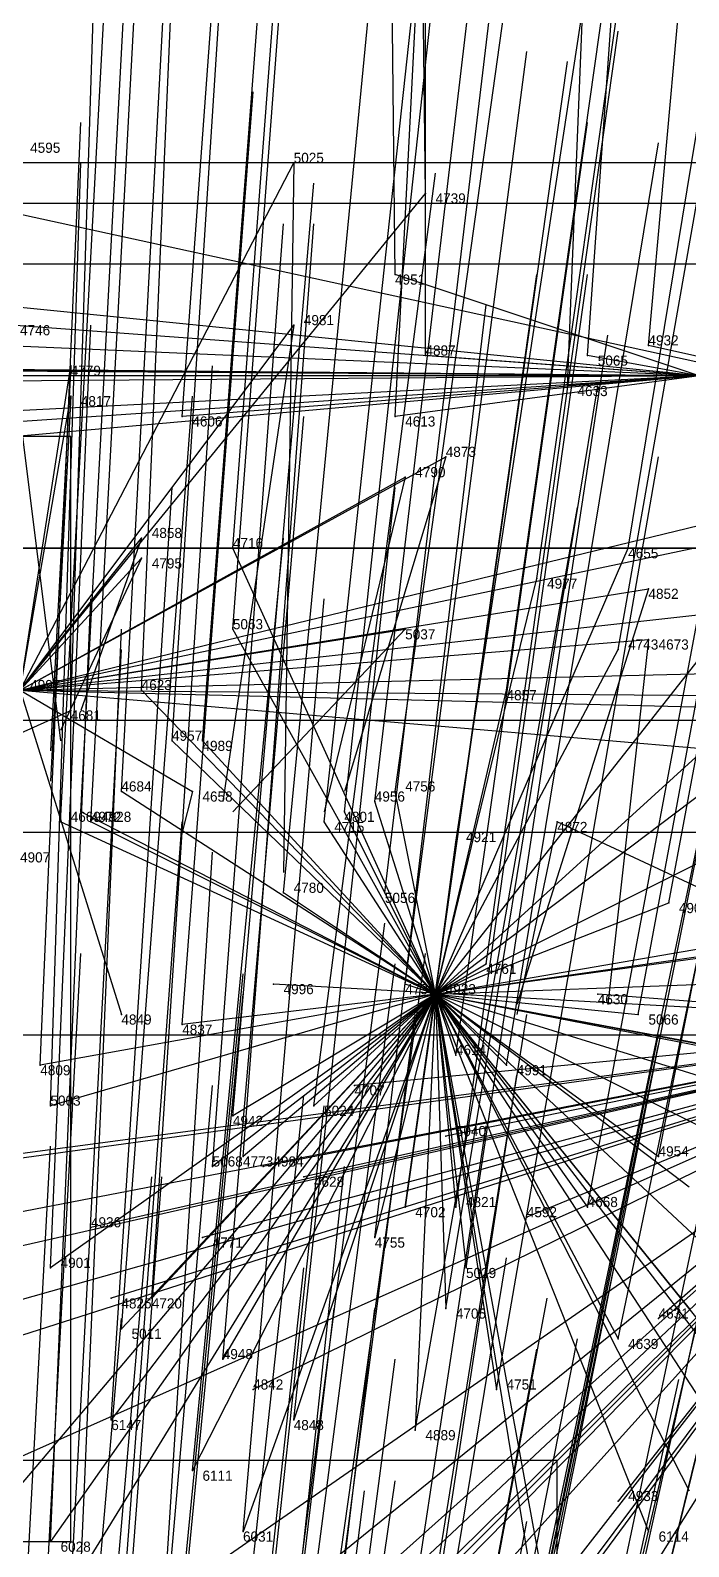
# Model space of a CAD drawing. Extents: x -0.5 to 0.59, y -0.5 to 0.59.
# Drawn here: x 0.017 to 0.082, y 0.3605 to 0.5101 of the extents above; entities that cross this region are included whole.
import ezdxf

# ---------------------------------------------------------------- set-up
doc = ezdxf.new("R2010")
doc.units = 0
for name, color, linetype in [('Clients', 3, 'CONTINUOUS'), ('Facilities', 3, 'CONTINUOUS'), ('Facilities_lines', 3, 'CONTINUOUS'), ('Min_max_boxes', 1, 'CONTINUOUS'), ('Normals', 1, 'CONTINUOUS'), ('Source_points', 5, 'CONTINUOUS'), ('Text', 3, 'CONTINUOUS')]:
    doc.layers.add(name, color=color, linetype=linetype)

msp = doc.modelspace()

# ---------------------------------------------------------------- linework, layer by layer
at = {"layer": 'Clients', "color": 5}
for p in [(0.043, 0.497, -1.25), (0.056, 0.494, -1.25), (0.053, 0.486, -1.222), (0.043, 0.481, -1.25), (0.078, 0.479, -1.214), (0.056, 0.478, -1.204), (0.072, 0.478, -1.208), (0.021, 0.477, -1.25), (0.07, 0.475, -1.2), (0.021, 0.474, -1.25), (0.032, 0.472, -1.182), (0.053, 0.472, -1.188), (0.058, 0.468, -1.25), (0.054, 0.466, -1.25), (0.028, 0.46, -1.25), (0.028, 0.458, -1.25), (0.037, 0.459, -1.151), (0.076, 0.459, -1.163), (0.067, 0.456, -1.152), (0.078, 0.455, -1.25), (0.037, 0.451, -1.132), (0.054, 0.451, -1.25), (0.075, 0.449, -1.139), (0.078, 0.45, -1.25), (0.028, 0.445, -1.115), (0.064, 0.445, -1.123), (0.021, 0.443, -1.108), (0.031, 0.44, -1.103), (0.034, 0.44, -1.103), (0.026, 0.435, -1.09), (0.033, 0.435, -1.25), (0.051, 0.434, -1.094), (0.053, 0.435, -1.097), (0.022, 0.433, -1.084), (0.048, 0.433, -1.089), (0.02, 0.432, -1.081), (0.023, 0.432, -1.082), (0.046, 0.432, -1.086), (0.069, 0.432, -1.25), (0.059, 0.43, -1.086), (0.042, 0.425, -1.069), (0.052, 0.425, -1.069), (0.08, 0.424, -1.078), (0.062, 0.418, -1.055), (0.041, 0.416, -1.25), (0.054, 0.416, -1.048), (0.073, 0.415, -1.25), (0.026, 0.413, -1.25), (0.077, 0.413, -1.05), (0.032, 0.412, -1.032), (0.059, 0.409, -1.033), (0.018, 0.408, -1.021), (0.064, 0.408, -1.032), (0.049, 0.406, -1.25), (0.019, 0.404, -1.011), (0.045, 0.404, -1.016), (0.037, 0.403, -1.011), (0.058, 0.401, -1.25), (0.035, 0.398, -0.999), (0.038, 0.399, -1.002), (0.04, 0.398, -1.25), (0.079, 0.399, -1.017), (0.044, 0.397, -1.25), (0.054, 0.394, -0.994), (0.059, 0.394, -0.997), (0.072, 0.394, -1.001), (0.023, 0.392, -1.25), (0.066, 0.393, -1.25), (0.034, 0.391, -1.25), (0.051, 0.391, -0.984), (0.019, 0.388, -0.972), (0.06, 0.388, -0.981), (0.025, 0.385, -1.25), (0.029, 0.385, -0.964), (0.058, 0.384, -0.97), (0.079, 0.383, -1.25), (0.026, 0.382, -0.957), (0.075, 0.381, -0.97), (0.036, 0.379, -0.952), (0.039, 0.376, -1.25), (0.063, 0.376, -0.954), (0.025, 0.373, -0.934), (0.043, 0.373, -0.939), (0.055, 0.372, -0.939), (0.033, 0.368, -0.923), (0.075, 0.365, -1.25), (0.038, 0.362, -0.909), (0.078, 0.362, -0.926), (0.019, 0.361, -0.903)]:
    msp.add_point(p, dxfattribs=at)
at = {"layer": 'Facilities', "color": 3}
msp.add_point((0.057, 0.415, -1.048), dxfattribs=at)
at = {"layer": 'Facilities_lines', "color": 3}
for p, q in [((0.016, 0.445, -1.25), (0.043, 0.497, -1.25)), ((0.016, 0.445, -1.25), (0.056, 0.494, -1.25)), ((0.199, 0.452, -1.236), (0.011, 0.493, -1.233)), ((0.083, 0.476, -1.208), (-0.026, 0.487, -1.22)), ((0.083, 0.476, -1.208), (-0.039, 0.485, -1.216)), ((0.083, 0.476, -1.208), (0.053, 0.486, -1.222)), ((0.016, 0.445, -1.25), (0.043, 0.481, -1.25)), ((0.083, 0.476, -1.208), (0.014, 0.479, -1.197)), ((0.199, 0.452, -1.236), (0.078, 0.479, -1.214)), ((0.083, 0.476, -1.208), (0.056, 0.478, -1.204)), ((0.083, 0.476, -1.208), (0.072, 0.478, -1.208)), ((0.083, 0.476, -1.208), (-0.067, 0.477, -1.205)), ((0.083, 0.476, -1.208), (-0.051, 0.475, -1.196)), ((0.083, 0.476, -1.208), (-0.044, 0.477, -1.199)), ((0.083, 0.476, -1.208), (-0.025, 0.477, -1.195)), ((0.083, 0.476, -1.208), (-0.009, 0.476, -1.19)), ((0.083, 0.476, -1.208), (0.004, 0.469, -1.173)), ((0.083, 0.476, -1.208), (0.005, 0.472, -1.18)), ((0.083, 0.476, -1.208), (0.009, 0.471, -1.178)), ((0.016, 0.445, -1.25), (0.021, 0.477, -1.25)), ((0.083, 0.476, -1.208), (0.032, 0.472, -1.182)), ((0.083, 0.476, -1.208), (0.053, 0.472, -1.188)), ((0.083, 0.476, -1.208), (0.07, 0.475, -1.2)), ((0.016, 0.445, -1.25), (0.021, 0.474, -1.25)), ((0.016, 0.445, -1.25), (0.115, 0.469, -1.25)), ((0.016, 0.445, -1.25), (0.058, 0.468, -1.25)), ((0.016, 0.445, -1.25), (0.125, 0.468, -1.25)), ((0.016, 0.445, -1.25), (0.054, 0.466, -1.25)), ((0.016, 0.445, -1.25), (0.16, 0.461, -1.25)), ((0.016, 0.445, -1.25), (0.028, 0.46, -1.25)), ((0.016, 0.445, -1.25), (0.028, 0.458, -1.25)), ((0.057, 0.415, -1.048), (0.037, 0.459, -1.151)), ((0.057, 0.415, -1.048), (0.076, 0.459, -1.163)), ((0.057, 0.415, -1.048), (0.09, 0.457, -1.164)), ((0.016, 0.445, -1.25), (0.078, 0.455, -1.25)), ((0.057, 0.415, -1.048), (0.067, 0.456, -1.152)), ((0.057, 0.415, -1.048), (0.102, 0.456, -1.167)), ((0.016, 0.445, -1.25), (0.054, 0.451, -1.25)), ((0.057, 0.415, -1.048), (0.037, 0.451, -1.132)), ((0.016, 0.445, -1.25), (0.078, 0.45, -1.25)), ((0.057, 0.415, -1.048), (0.075, 0.449, -1.139)), ((0.016, 0.445, -1.25), (0.14, 0.448, -1.25)), ((0.057, 0.415, -1.048), (0.098, 0.446, -1.141)), ((0.016, 0.445, -1.25), (0.133, 0.435, -1.25)), ((0.016, 0.445, -1.25), (0.033, 0.435, -1.25)), ((0.016, 0.445, -1.25), (0.026, 0.413, -1.25)), ((0.016, 0.445, -1.25), (0.149, 0.444, -1.25)), ((0.016, 0.445, -1.25), (0.096, 0.443, -1.25)), ((0.057, 0.415, -1.048), (0.028, 0.445, -1.115)), ((0.057, 0.415, -1.048), (0.064, 0.445, -1.123)), ((-0.041, 0.415, -1.044), (0.021, 0.443, -1.108)), ((0.057, 0.415, -1.048), (0.031, 0.44, -1.103)), ((0.057, 0.415, -1.048), (0.034, 0.44, -1.103)), ((0.057, 0.415, -1.048), (0.101, 0.437, -1.122)), ((0.057, 0.415, -1.048), (0.026, 0.435, -1.09)), ((0.057, 0.415, -1.048), (0.051, 0.434, -1.094)), ((0.057, 0.415, -1.048), (0.053, 0.435, -1.097)), ((0.057, 0.415, -1.048), (0.022, 0.433, -1.084)), ((0.057, 0.415, -1.048), (0.048, 0.433, -1.089)), ((0.057, 0.415, -1.048), (0.02, 0.432, -1.081)), ((0.057, 0.415, -1.048), (0.023, 0.432, -1.082)), ((0.057, 0.415, -1.048), (0.046, 0.432, -1.086)), ((0.112, 0.412, -1.25), (0.069, 0.432, -1.25)), ((0.057, 0.415, -1.048), (0.059, 0.43, -1.086)), ((0.057, 0.415, -1.048), (0.042, 0.425, -1.069)), ((0.057, 0.415, -1.048), (0.052, 0.425, -1.069)), ((0.057, 0.415, -1.048), (0.08, 0.424, -1.078)), ((0.057, 0.415, -1.048), (0.099, 0.421, -1.08)), ((0.057, 0.415, -1.048), (0.086, 0.42, -1.071)), ((0.057, 0.415, -1.048), (0.086, 0.419, -1.07)), ((0.057, 0.415, -1.048), (0.062, 0.418, -1.055)), ((0.112, 0.412, -1.25), (0.041, 0.416, -1.25)), ((0.057, 0.415, -1.048), (0.054, 0.416, -1.048)), ((0.057, 0.415, -1.048), (0.11, 0.417, -1.08)), ((0.057, 0.415, -1.048), (0.013, 0.363, -0.909)), ((0.057, 0.415, -1.048), (0.018, 0.408, -1.021)), ((0.057, 0.415, -1.048), (0.019, 0.388, -0.972)), ((0.057, 0.415, -1.048), (0.019, 0.404, -1.011)), ((0.057, 0.415, -1.048), (0.019, 0.361, -0.903)), ((0.057, 0.415, -1.048), (0.022, 0.358, -0.897)), ((0.057, 0.415, -1.048), (0.025, 0.373, -0.934)), ((0.057, 0.415, -1.048), (0.026, 0.382, -0.957)), ((0.057, 0.415, -1.048), (0.029, 0.385, -0.964)), ((0.057, 0.415, -1.048), (0.032, 0.412, -1.032)), ((0.057, 0.415, -1.048), (0.033, 0.368, -0.923)), ((0.057, 0.415, -1.048), (0.035, 0.398, -0.999)), ((0.057, 0.415, -1.048), (0.036, 0.379, -0.952)), ((0.057, 0.415, -1.048), (0.037, 0.403, -1.011)), ((0.057, 0.415, -1.048), (0.038, 0.399, -1.002)), ((0.057, 0.415, -1.048), (0.038, 0.362, -0.909)), ((0.057, 0.415, -1.048), (0.043, 0.373, -0.939)), ((0.057, 0.415, -1.048), (0.045, 0.404, -1.016)), ((0.057, 0.415, -1.048), (0.051, 0.391, -0.984)), ((0.057, 0.415, -1.048), (0.054, 0.394, -0.994)), ((0.057, 0.415, -1.048), (0.055, 0.372, -0.939)), ((0.057, 0.415, -1.048), (0.059, 0.409, -1.033)), ((0.057, 0.415, -1.048), (0.082, 0.396, -1.011)), ((0.057, 0.415, -1.048), (0.075, 0.381, -0.97)), ((0.057, 0.415, -1.048), (0.072, 0.394, -1.001)), ((0.057, 0.415, -1.048), (0.087, 0.387, -0.99)), ((0.057, 0.415, -1.048), (0.058, 0.384, -0.97)), ((0.057, 0.415, -1.048), (0.09, 0.372, -0.957)), ((0.057, 0.415, -1.048), (0.063, 0.376, -0.954)), ((0.057, 0.415, -1.048), (0.1, 0.407, -1.048)), ((0.057, 0.415, -1.048), (0.098, 0.407, -1.046)), ((0.057, 0.415, -1.048), (0.059, 0.394, -0.997)), ((0.057, 0.415, -1.048), (0.087, 0.369, -0.947)), ((0.057, 0.415, -1.048), (0.082, 0.384, -0.982)), ((0.057, 0.415, -1.048), (0.086, 0.379, -0.972)), ((0.057, 0.415, -1.048), (0.079, 0.399, -1.017)), ((0.057, 0.415, -1.048), (0.097, 0.395, -1.017)), ((0.057, 0.415, -1.048), (0.064, 0.408, -1.032)), ((0.057, 0.415, -1.048), (0.094, 0.408, -1.048)), ((0.057, 0.415, -1.048), (0.06, 0.388, -0.981)), ((0.057, 0.415, -1.048), (0.082, 0.366, -0.938)), ((0.057, 0.415, -1.048), (0.077, 0.413, -1.05)), ((0.057, 0.415, -1.048), (0.086, 0.406, -1.037)), ((0.057, 0.415, -1.048), (0.067, 0.354, -0.9)), ((0.057, 0.415, -1.048), (0.078, 0.362, -0.926)), ((0.057, 0.415, -1.048), (0.068, 0.355, -0.903)), ((0.112, 0.412, -1.25), (0.073, 0.415, -1.25)), ((0.112, 0.412, -1.25), (-0.019, 0.394, -1.25)), ((0.112, 0.412, -1.25), (-0.013, 0.372, -1.25)), ((0.112, 0.412, -1.25), (-0.001, 0.38, -1.25)), ((0.112, 0.412, -1.25), (-0.001, 0.397, -1.25)), ((0.112, 0.412, -1.25), (0.003, 0.391, -1.25)), ((0.112, 0.412, -1.25), (0.004, 0.364, -1.25)), ((0.112, 0.412, -1.25), (0.011, 0.389, -1.25)), ((0.112, 0.412, -1.25), (0.022, 0.339, -1.25)), ((0.112, 0.412, -1.25), (0.023, 0.392, -1.25)), ((0.112, 0.412, -1.25), (0.025, 0.385, -1.25)), ((0.112, 0.412, -1.25), (0.027, 0.353, -1.25)), ((0.112, 0.412, -1.25), (0.03, 0.335, -1.25)), ((0.112, 0.412, -1.25), (0.031, 0.331, -1.25)), ((0.112, 0.412, -1.25), (0.034, 0.391, -1.25)), ((0.112, 0.412, -1.25), (0.035, 0.336, -1.25)), ((0.112, 0.412, -1.25), (0.038, 0.33, -1.25)), ((0.112, 0.412, -1.25), (0.039, 0.376, -1.25)), ((0.112, 0.412, -1.25), (0.04, 0.398, -1.25)), ((0.112, 0.412, -1.25), (0.041, 0.317, -1.25)), ((0.112, 0.412, -1.25), (0.044, 0.397, -1.25)), ((0.112, 0.412, -1.25), (0.045, 0.326, -1.25)), ((0.112, 0.412, -1.25), (0.046, 0.353, -1.25)), ((0.112, 0.412, -1.25), (0.049, 0.406, -1.25)), ((0.112, 0.412, -1.25), (0.053, 0.332, -1.25)), ((0.112, 0.412, -1.25), (0.055, 0.354, -1.25)), ((0.112, 0.412, -1.25), (0.058, 0.401, -1.25)), ((0.112, 0.412, -1.25), (0.065, 0.337, -1.25)), ((0.112, 0.412, -1.25), (0.066, 0.393, -1.25)), ((0.112, 0.412, -1.25), (0.075, 0.365, -1.25)), ((0.112, 0.412, -1.25), (0.079, 0.383, -1.25))]:
    msp.add_line(p, q, dxfattribs=at)
at = {"layer": 'Min_max_boxes', "color": 1}
for p, q in [((0.16, 0.497, -1.25), (-0.124, 0.497, -1.25)), ((0.16, 0.497, -1.25), (-0.124, 0.497, -1.25)), ((0.22, 0.493, -1.25), (0.011, 0.493, -1.25)), ((0.22, 0.493, -1.21), (0.011, 0.493, -1.21)), ((0.189, 0.487, -1.25), (-0.067, 0.487, -1.25)), ((0.189, 0.487, -1.173), (-0.067, 0.487, -1.173)), ((0.021, 0.47, -1.176), (-0.086, 0.47, -1.176)), ((0.021, 0.47, -0.904), (-0.086, 0.47, -0.904)), ((0.021, 0.361, -1.176), (0.021, 0.47, -1.176)), ((0.021, 0.361, -0.904), (0.021, 0.47, -0.904)), ((0.021, 0.47, -1.176), (0.021, 0.47, -0.904)), ((-0.067, 0.459, -1.25), (0.189, 0.459, -1.25)), ((-0.067, 0.459, -1.173), (0.189, 0.459, -1.173)), ((0.11, 0.459, -1.167), (0.013, 0.459, -1.167)), ((0.11, 0.459, -0.897), (0.013, 0.459, -0.897)), ((0.276, 0.442, -1.25), (-0.019, 0.442, -1.25)), ((0.276, 0.442, -1.25), (-0.019, 0.442, -1.25)), ((0.011, 0.431, -1.25), (0.22, 0.431, -1.25)), ((0.011, 0.431, -1.21), (0.22, 0.431, -1.21)), ((-0.124, 0.411, -1.25), (0.16, 0.411, -1.25)), ((-0.124, 0.411, -1.25), (0.16, 0.411, -1.25)), ((0.069, 0.369, -1.25), (-0.207, 0.369, -1.25)), ((0.069, 0.369, -1.25), (-0.207, 0.369, -1.25)), ((0.069, 0.173, -1.25), (0.069, 0.369, -1.25)), ((0.069, 0.173, -1.25), (0.069, 0.369, -1.25)), ((0.069, 0.369, -1.25), (0.069, 0.369, -1.25)), ((-0.086, 0.361, -1.176), (0.021, 0.361, -1.176)), ((-0.086, 0.361, -0.904), (0.021, 0.361, -0.904)), ((0.021, 0.361, -1.176), (0.021, 0.361, -0.904))]:
    msp.add_line(p, q, dxfattribs=at)
at = {"layer": 'Normals', "color": 1}
for p, q in [((0.053, 0.486, -1.222), (0.052, 0.585, -1.234)), ((0.056, 0.494, -1.25), (0.055, 0.582, -1.296)), ((0.078, 0.479, -1.214), (0.087, 0.579, -1.208)), ((0.056, 0.478, -1.204), (0.056, 0.578, -1.195)), ((0.072, 0.478, -1.208), (0.079, 0.577, -1.199)), ((0.07, 0.475, -1.2), (0.074, 0.574, -1.189)), ((0.053, 0.472, -1.188), (0.058, 0.57, -1.168)), ((0.032, 0.472, -1.182), (0.039, 0.568, -1.158)), ((0.037, 0.459, -1.151), (0.044, 0.552, -1.115)), ((0.076, 0.459, -1.163), (0.091, 0.55, -1.125)), ((0.067, 0.456, -1.152), (0.08, 0.548, -1.115)), ((0.037, 0.451, -1.132), (0.044, 0.544, -1.096)), ((0.075, 0.449, -1.139), (0.091, 0.54, -1.101)), ((0.028, 0.445, -1.115), (0.032, 0.538, -1.077)), ((0.064, 0.445, -1.123), (0.077, 0.537, -1.086)), ((0.021, 0.443, -1.108), (0.024, 0.535, -1.07)), ((0.031, 0.44, -1.103), (0.037, 0.533, -1.065)), ((0.034, 0.44, -1.103), (0.041, 0.532, -1.065)), ((0.026, 0.435, -1.09), (0.031, 0.528, -1.052)), ((0.051, 0.434, -1.094), (0.062, 0.527, -1.056)), ((0.053, 0.435, -1.097), (0.066, 0.528, -1.06)), ((0.022, 0.433, -1.084), (0.027, 0.526, -1.046)), ((0.02, 0.432, -1.081), (0.025, 0.525, -1.044)), ((0.023, 0.432, -1.082), (0.028, 0.525, -1.045)), ((0.046, 0.432, -1.086), (0.056, 0.524, -1.048)), ((0.048, 0.433, -1.089), (0.058, 0.525, -1.051)), ((0.059, 0.43, -1.086), (0.073, 0.522, -1.049)), ((0.042, 0.425, -1.069), (0.051, 0.518, -1.031)), ((0.052, 0.425, -1.069), (0.063, 0.517, -1.032)), ((0.08, 0.424, -1.078), (0.097, 0.515, -1.042)), ((0.062, 0.418, -1.055), (0.075, 0.51, -1.019)), ((0.054, 0.416, -1.048), (0.066, 0.508, -1.011)), ((0.057, 0.415, -1.048), (0.07, 0.507, -1.011)), ((0.077, 0.413, -1.05), (0.094, 0.505, -1.014)), ((0.032, 0.412, -1.032), (0.039, 0.504, -0.995)), ((0.018, 0.408, -1.021), (0.022, 0.501, -0.983)), ((0.059, 0.409, -1.033), (0.072, 0.501, -0.996)), ((0.064, 0.408, -1.032), (0.079, 0.499, -0.994)), ((0.019, 0.404, -1.011), (0.022, 0.497, -0.974)), ((0.043, 0.497, -1.25), (0.042, 0.427, -1.179)), ((0.045, 0.404, -1.016), (0.057, 0.496, -0.979)), ((0.037, 0.403, -1.011), (0.045, 0.495, -0.974)), ((0.035, 0.398, -0.999), (0.042, 0.491, -0.962)), ((0.038, 0.399, -1.002), (0.045, 0.491, -0.964)), ((0.079, 0.399, -1.017), (0.097, 0.49, -0.979)), ((0.054, 0.394, -0.994), (0.067, 0.486, -0.957)), ((0.059, 0.394, -0.997), (0.072, 0.486, -0.96)), ((0.072, 0.394, -1.001), (0.089, 0.485, -0.964)), ((0.051, 0.391, -0.984), (0.062, 0.483, -0.947)), ((0.019, 0.388, -0.972), (0.023, 0.481, -0.935)), ((0.043, 0.481, -1.25), (0.036, 0.434, -1.162)), ((0.015, 0.48, -1.25), (0.02, 0.44, -1.159)), ((0.06, 0.388, -0.981), (0.074, 0.48, -0.944)), ((0.021, 0.477, -1.25), (0.019, 0.439, -1.157)), ((0.029, 0.385, -0.964), (0.035, 0.477, -0.926)), ((0.058, 0.384, -0.97), (0.073, 0.475, -0.932)), ((0.021, 0.474, -1.25), (0.019, 0.436, -1.157)), ((0.026, 0.382, -0.957), (0.033, 0.474, -0.919)), ((0.036, 0.379, -0.952), (0.044, 0.472, -0.915)), ((0.075, 0.381, -0.97), (0.094, 0.472, -0.933)), ((0.058, 0.468, -1.25), (0.048, 0.435, -1.156)), ((0.063, 0.376, -0.954), (0.079, 0.468, -0.917)), ((0.054, 0.466, -1.25), (0.046, 0.433, -1.156)), ((0.025, 0.373, -0.934), (0.031, 0.465, -0.896)), ((0.043, 0.373, -0.939), (0.053, 0.465, -0.901)), ((0.055, 0.372, -0.939), (0.071, 0.463, -0.902)), ((0.028, 0.46, -1.25), (0.022, 0.443, -1.152)), ((0.033, 0.368, -0.923), (0.042, 0.46, -0.885)), ((0.028, 0.458, -1.25), (0.02, 0.441, -1.152)), ((0.078, 0.455, -1.25), (0.065, 0.414, -1.16)), ((0.019, 0.361, -0.903), (0.023, 0.454, -0.866)), ((0.038, 0.362, -0.909), (0.046, 0.454, -0.871)), ((0.078, 0.362, -0.926), (0.099, 0.452, -0.888)), ((0.022, 0.358, -0.897), (0.026, 0.451, -0.86)), ((0.054, 0.451, -1.25), (0.037, 0.433, -1.153)), ((0.021, 0.356, -0.891), (0.026, 0.449, -0.854)), ((0.078, 0.45, -1.25), (0.074, 0.414, -1.157)), ((0.067, 0.354, -0.9), (0.086, 0.445, -0.863)), ((0.068, 0.355, -0.903), (0.086, 0.445, -0.865)), ((0.033, 0.435, -1.25), (0.032, 0.431, -1.15)), ((0.025, 0.339, -0.849), (0.032, 0.432, -0.813)), ((0.069, 0.432, -1.25), (0.065, 0.413, -1.152)), ((0.029, 0.336, -0.843), (0.035, 0.429, -0.806)), ((0.04, 0.33, -0.831), (0.052, 0.422, -0.794)), ((0.017, 0.326, -0.816), (0.022, 0.419, -0.779)), ((0.043, 0.327, -0.824), (0.056, 0.419, -0.788)), ((0.041, 0.326, -0.82), (0.053, 0.418, -0.784)), ((0.029, 0.325, -0.815), (0.038, 0.417, -0.778)), ((0.041, 0.416, -1.25), (0.041, 0.416, -1.15)), ((0.029, 0.322, -0.808), (0.038, 0.415, -0.772)), ((0.073, 0.415, -1.25), (0.073, 0.415, -1.15)), ((0.026, 0.413, -1.25), (0.026, 0.413, -1.15)), ((0.043, 0.321, -0.809), (0.055, 0.413, -0.773)), ((0.051, 0.32, -0.811), (0.066, 0.413, -0.776)), ((0.06, 0.319, -0.812), (0.079, 0.411, -0.776)), ((0.06, 0.319, -0.811), (0.079, 0.41, -0.774)), ((0.069, 0.32, -0.818), (0.089, 0.411, -0.781)), ((0.051, 0.315, -0.799), (0.065, 0.407, -0.762)), ((0.027, 0.314, -0.787), (0.035, 0.406, -0.75)), ((0.049, 0.406, -1.25), (0.049, 0.406, -1.15)), ((0.034, 0.313, -0.787), (0.044, 0.405, -0.75)), ((0.036, 0.311, -0.784), (0.046, 0.404, -0.747)), ((0.066, 0.313, -0.799), (0.085, 0.403, -0.762)), ((0.048, 0.31, -0.784), (0.062, 0.402, -0.747)), ((0.058, 0.401, -1.25), (0.058, 0.401, -1.15)), ((0.014, 0.307, -0.768), (0.019, 0.4, -0.731)), ((0.038, 0.305, -0.769), (0.048, 0.398, -0.732)), ((0.04, 0.398, -1.25), (0.04, 0.398, -1.15)), ((0.021, 0.305, -0.764), (0.029, 0.397, -0.727)), ((0.023, 0.305, -0.764), (0.03, 0.397, -0.727)), ((0.044, 0.397, -1.25), (0.044, 0.397, -1.15)), ((0.023, 0.392, -1.25), (0.023, 0.392, -1.15)), ((0.064, 0.302, -0.772), (0.085, 0.392, -0.735)), ((0.066, 0.393, -1.25), (0.066, 0.393, -1.15)), ((0.034, 0.391, -1.25), (0.034, 0.391, -1.15)), ((0.066, 0.301, -0.77), (0.088, 0.391, -0.733)), ((0.049, 0.298, -0.754), (0.064, 0.389, -0.717)), ((0.056, 0.299, -0.76), (0.075, 0.39, -0.722)), ((0.034, 0.296, -0.745), (0.044, 0.388, -0.708)), ((0.025, 0.385, -1.25), (0.025, 0.385, -1.15)), ((0.051, 0.294, -0.747), (0.068, 0.385, -0.709)), ((0.018, 0.29, -0.728), (0.026, 0.383, -0.69)), ((0.036, 0.292, -0.736), (0.047, 0.384, -0.698)), ((0.04, 0.292, -0.738), (0.051, 0.384, -0.7)), ((0.064, 0.293, -0.75), (0.086, 0.383, -0.713)), ((0.079, 0.383, -1.25), (0.079, 0.383, -1.15)), ((0.05, 0.289, -0.733), (0.067, 0.38, -0.695)), ((0.053, 0.29, -0.738), (0.071, 0.381, -0.7)), ((0.041, 0.287, -0.725), (0.053, 0.379, -0.687)), ((0.061, 0.286, -0.731), (0.081, 0.377, -0.694)), ((0.039, 0.376, -1.25), (0.039, 0.376, -1.15)), ((0.04, 0.276, -0.696), (0.053, 0.367, -0.659)), ((0.038, 0.274, -0.692), (0.05, 0.366, -0.654)), ((0.075, 0.365, -1.25), (0.075, 0.365, -1.15)), ((0.049, 0.272, -0.692), (0.066, 0.363, -0.654))]:
    msp.add_line(p, q, dxfattribs=at)
at = {"layer": 'Source_points', "color": 5}
for p in [(0.043, 0.497, -1.25), (0.056, 0.494, -1.25), (0.053, 0.486, -1.222), (0.043, 0.481, -1.25), (0.078, 0.479, -1.214), (0.056, 0.478, -1.204), (0.072, 0.478, -1.208), (0.021, 0.477, -1.25), (0.07, 0.475, -1.2), (0.021, 0.474, -1.25), (0.032, 0.472, -1.182), (0.053, 0.472, -1.188), (0.058, 0.468, -1.25), (0.054, 0.466, -1.25), (0.028, 0.46, -1.25), (0.028, 0.458, -1.25), (0.037, 0.459, -1.151), (0.076, 0.459, -1.163), (0.067, 0.456, -1.152), (0.078, 0.455, -1.25), (0.037, 0.451, -1.132), (0.054, 0.451, -1.25), (0.075, 0.449, -1.139), (0.078, 0.45, -1.25), (0.028, 0.445, -1.115), (0.064, 0.445, -1.123), (0.021, 0.443, -1.108), (0.031, 0.44, -1.103), (0.034, 0.44, -1.103), (0.026, 0.435, -1.09), (0.033, 0.435, -1.25), (0.051, 0.434, -1.094), (0.053, 0.435, -1.097), (0.022, 0.433, -1.084), (0.048, 0.433, -1.089), (0.02, 0.432, -1.081), (0.023, 0.432, -1.082), (0.046, 0.432, -1.086), (0.069, 0.432, -1.25), (0.059, 0.43, -1.086), (0.042, 0.425, -1.069), (0.052, 0.425, -1.069), (0.08, 0.424, -1.078), (0.062, 0.418, -1.055), (0.041, 0.416, -1.25), (0.054, 0.416, -1.048), (0.057, 0.415, -1.048), (0.073, 0.415, -1.25), (0.026, 0.413, -1.25), (0.077, 0.413, -1.05), (0.032, 0.412, -1.032), (0.059, 0.409, -1.033), (0.018, 0.408, -1.021), (0.064, 0.408, -1.032), (0.049, 0.406, -1.25), (0.019, 0.404, -1.011), (0.045, 0.404, -1.016), (0.037, 0.403, -1.011), (0.058, 0.401, -1.25), (0.035, 0.398, -0.999), (0.038, 0.399, -1.002), (0.04, 0.398, -1.25), (0.079, 0.399, -1.017), (0.044, 0.397, -1.25), (0.054, 0.394, -0.994), (0.059, 0.394, -0.997), (0.072, 0.394, -1.001), (0.023, 0.392, -1.25), (0.066, 0.393, -1.25), (0.034, 0.391, -1.25), (0.051, 0.391, -0.984), (0.019, 0.388, -0.972), (0.06, 0.388, -0.981), (0.025, 0.385, -1.25), (0.029, 0.385, -0.964), (0.058, 0.384, -0.97), (0.079, 0.383, -1.25), (0.026, 0.382, -0.957), (0.075, 0.381, -0.97), (0.036, 0.379, -0.952), (0.039, 0.376, -1.25), (0.063, 0.376, -0.954), (0.025, 0.373, -0.934), (0.043, 0.373, -0.939), (0.055, 0.372, -0.939), (0.033, 0.368, -0.923), (0.075, 0.365, -1.25), (0.038, 0.362, -0.909), (0.078, 0.362, -0.926), (0.019, 0.361, -0.903)]:
    msp.add_point(p, dxfattribs=at)

# ---------------------------------------------------------------- texts
at = {"layer": 'Text', "color": 3}
for s, p in [('4595', (0.017, 0.498, -1.247)), ('5025', (0.043, 0.497, -1.25)), ('4739', (0.057, 0.493, -1.25)), ('4951', (0.053, 0.485, -1.222)), ('4981', (0.044, 0.481, -1.25)), ('4746', (0.016, 0.48, -1.25)), ('4887', (0.056, 0.478, -1.204)), ('4932', (0.078, 0.479, -1.214)), ('5065', (0.073, 0.477, -1.208)), ('4779', (0.021, 0.476, -1.25)), ('4633', (0.071, 0.474, -1.2)), ('4817', (0.022, 0.473, -1.25)), ('4606', (0.033, 0.471, -1.182)), ('4613', (0.054, 0.471, -1.188)), ('4873', (0.058, 0.468, -1.25)), ('4790', (0.055, 0.466, -1.25)), ('4858', (0.029, 0.46, -1.25)), ('4716', (0.037, 0.459, -1.151)), ('4795', (0.029, 0.457, -1.25)), ('4655', (0.076, 0.458, -1.163)), ('4977', (0.068, 0.455, -1.152)), ('4852', (0.078, 0.454, -1.25)), ('5063', (0.037, 0.451, -1.132)), ('5037', (0.054, 0.45, -1.25)), ('4743', (0.076, 0.449, -1.139)), ('4673', (0.079, 0.449, -1.25)), ('4997', (0.017, 0.445, -1.25)), ('4623', (0.028, 0.445, -1.115)), ('4857', (0.064, 0.444, -1.123)), ('4681', (0.021, 0.442, -1.108)), ('4957', (0.031, 0.44, -1.103)), ('4989', (0.034, 0.439, -1.103)), ('4684', (0.026, 0.435, -1.09)), ('4756', (0.054, 0.435, -1.097)), ('4658', (0.034, 0.434, -1.25)), ('4956', (0.051, 0.434, -1.094)), ('4669', (0.021, 0.432, -1.081)), ('4972', (0.023, 0.432, -1.084)), ('4928', (0.024, 0.432, -1.082)), ('4801', (0.048, 0.432, -1.089)), ('4715', (0.047, 0.431, -1.086)), ('4921', (0.06, 0.43, -1.086)), ('4872', (0.069, 0.431, -1.25)), ('4907', (0.016, 0.428, -1.25)), ('4780', (0.043, 0.425, -1.069)), ('5056', (0.052, 0.424, -1.069)), ('4903', (0.081, 0.423, -1.078)), ('4761', (0.062, 0.417, -1.055)), ('4996', (0.042, 0.415, -1.25)), ('4736', (0.054, 0.415, -1.048)), ('4923', (0.058, 0.415, -1.048)), ('4630', (0.073, 0.414, -1.25)), ('4849', (0.026, 0.412, -1.25)), ('5066', (0.078, 0.412, -1.05)), ('4837', (0.032, 0.411, -1.032)), ('4614', (0.059, 0.409, -1.033)), ('4809', (0.018, 0.407, -1.021)), ('4991', (0.065, 0.407, -1.032)), ('4707', (0.049, 0.405, -1.25)), ('5003', (0.019, 0.404, -1.011)), ('5024', (0.046, 0.403, -1.016)), ('4942', (0.037, 0.402, -1.011)), ('5040', (0.059, 0.401, -1.25)), ('4954', (0.079, 0.399, -1.017)), ('5068', (0.035, 0.398, -0.999)), ('4773', (0.038, 0.398, -1.002)), ('4984', (0.041, 0.398, -1.25)), ('4628', (0.045, 0.396, -1.25)), ('4821', (0.06, 0.394, -0.997)), ('4668', (0.072, 0.394, -1.001)), ('4702', (0.055, 0.393, -0.994)), ('4592', (0.066, 0.393, -1.25)), ('4936', (0.023, 0.392, -1.25)), ('4771', (0.035, 0.39, -1.25)), ('4755', (0.051, 0.39, -0.984)), ('4901', (0.02, 0.388, -0.972)), ('5029', (0.06, 0.387, -0.981)), ('4826', (0.026, 0.384, -1.25)), ('4720', (0.029, 0.384, -0.964)), ('4705', (0.059, 0.383, -0.97)), ('4631', (0.079, 0.383, -1.25)), ('5011', (0.027, 0.381, -0.957)), ('4948', (0.036, 0.379, -0.952)), ('4639', (0.076, 0.38, -0.97)), ('4842', (0.039, 0.376, -1.25)), ('4751', (0.064, 0.376, -0.954)), ('6147', (0.025, 0.372, -0.934)), ('4848', (0.043, 0.372, -0.939)), ('4889', (0.056, 0.371, -0.939)), ('6111', (0.034, 0.367, -0.923)), ('4933', (0.076, 0.365, -1.25)), ('6031', (0.038, 0.361, -0.909)), ('6114', (0.079, 0.361, -0.926)), ('6028', (0.02, 0.36, -0.903))]:
    msp.add_text(s, height=0.001, dxfattribs=at).set_placement(p)

doc.saveas('drawing.dxf')
